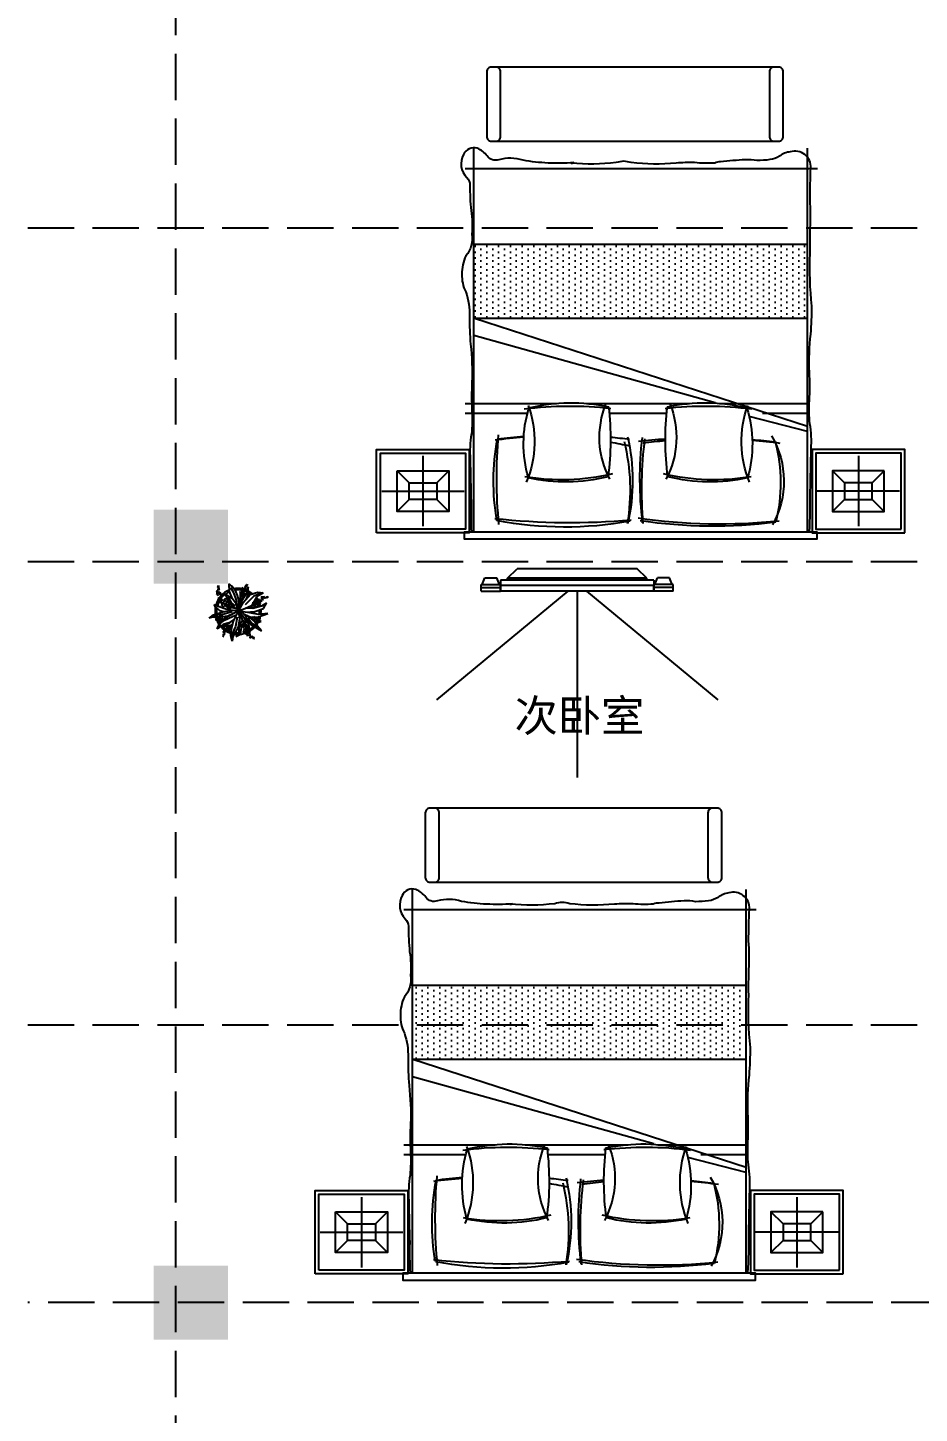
# Model space of a CAD drawing. Header units: millimetres. Extents: x -807114 to 146922, y -468455 to -61603.
# Drawn here: x -357422 to -352612, y -168994 to -161516 of the extents above; entities that cross this region are included whole.
import ezdxf

# ---------------------------------------------------------------- set-up
doc = ezdxf.new("R2010")
doc.units = ezdxf.units.MM
doc.header["$LTSCALE"] = 1000
doc.linetypes.add('DASH', pattern=[0.35, 0.25, -0.1])
for name, color, linetype in [('FF-FURN', 51, 'Continuous'), ('FF-PLANTS', 86, 'Continuous'), ('FF-文本文字', 50, 'Continuous'), ('P-活动家具', 134, 'Continuous'), ('建-轴', 1, 'Continuous')]:
    doc.layers.add(name, color=color, linetype=linetype)
doc.styles.add('Arial', font='arial.ttf')

# ---------------------------------------------------------------- blocks, each defined once
blk = doc.blocks.new('1800X2000床A')
at = {"linetype": 'Continuous'}
h = blk.add_hatch(dxfattribs=at)
h.set_pattern_fill('DOTS', color=57, scale=20, angle=90, style=0)
h.set_pattern_definition([(90, (-37064.08, -174013.955), (-31.75, 15.875), [0, -31.75])])
h.paths.add_polyline_path([(-900, -571.6), (-900, -171.6), (900, -171.6), (900, -571.6)])
for p, q in [((-900, 980), (-900, -1090.1)), ((900, 980), (900, -1090.1)), ((953.8, -980), (-946.7, -980))]:
    blk.add_line(p, q, dxfattribs=at)
at = {"color": 57, "linetype": 'Continuous'}
for p, q in [((900, 411.4), (-897.3, -171.6)), ((900, 438.2), (585.8, 356.9)), ((-946.7, 340.4), (-611.1, 340.4)), ((-169.7, 340.4), (140.3, 340.4)), ((656.5, 340.4), (900, 340.4)), ((-453.9, 289.6), (-946.7, 289.6)), ((402.8, 283.8), (-900, -78.9)), ((263.2, 289.6), (-292.6, 289.6)), ((900, 289.6), (424.5, 289.6)), ((900, -171.6), (-900, -171.6)), ((900, -571.6), (-900, -571.6))]:
    blk.add_line(p, q, dxfattribs=at)
at = {"color": 53, "linetype": 'Continuous'}
for points in [[(914.4, -522.6, 0.011501), (915.4, -658.1, -0.027887), (914.1, -811.9, 0.011645), (918.1, -983.7, -0.522577), (807.1, -1071, -0.144021), (749, -1047.2, 0.120265), (697.5, -1028.7, 0.023323), (627.9, -1023.4, -0.068959), (565.4, -1028.2, -0.011626), (430.6, -1016.8, -0.119793), (399.6, -1010.6, 0.046791), (290.8, -1012.6, -0.023628), (190.8, -1010.5, 0.055897), (-51.3, -1012.9, -0.053528), (-91.8, -1019.8, -0.053528), (-132.3, -1012.9, 0.055897), (-374.4, -1010.5, -0.187873), (-362, -1012.6, 0.036947), (-499.8, -1010.6, 0.036442), (-634.8, -1025.7, -0.141351), (-765.6, -1028.2, 0.342539), (-828.1, -1048.6, -0.123892), (-881.4, -1090, -0.37589), (-955.7, -1056.7, -0.329446), (-938.7, -931.9, 0.211134), (-921.8, -890.9, -0.024888), (-915.1, -753.9, 0.06219), (-910.4, -626.7, 0.218233), (-943, -510.5, -0.123513), (-964.3, -410.6, -0.129887), (-943.7, -314.7, 0.095063), (-923.8, -182.3, -0.016498), (-918.2, -32.3, 0.039412), (-910.4, 173.7, -0.025508), (-910.4, 327.9, 0.038458), (-913, 451.6, -0.058958), (-919.7, 588.7, -0.00267), (-914.9, 817.2, -0.013848), (-913.2, 980, -0.011292)], [(910.6, 980, -0.018567), (914.9, 761.8, -0.00267), (919.7, 533.2, -0.058958), (913, 396.2, 0.038458), (910.4, 272.5, -0.025508), (910.4, 118.3, 0.039412), (918.2, -87.7, -0.016498), (923.8, -237.7)], [(923.8, -237.7, 0.037552), (914.4, -522.6)]]:
    blk.add_lwpolyline(points, format="xyb", dxfattribs=at)
at = {"linetype": 'Continuous'}
blk.add_lwpolyline([(-950, 1020), (-950, 980), (950, 980), (950, 1020), (-950, 1020), (-950, 980)], dxfattribs=at)
at = {"color": 53, "linetype": 'Continuous'}
for centre, radius, start, end in [((443.9, 707.1), 1238, 170.14845, 190.63838), ((-407.9, -972.7), 1927.1, 79.52195, 101.00931), ((-1061.9, 702.8), 1018.5, 346.621, 13.23738), ((1936.5, 695.7), 1940.4, 173.02039, 186.64494), ((391.7, -1691.8), 2641.6, 82.66685, 98.5823), ((285.3, 706.9), 487.3, 329.87201, 28.93859), ((29.9, 505.6), 661.9, 163.92635, 197.14087), ((-404.9, -238.2), 948.7, 76.02967, 102.2512), ((-1667.9, 484.6), 1505.1, 353.15138, 7.55329), ((1638.5, 484.6), 1505.1, 172.44671, 186.84862), ((375.5, -238.2), 948.7, 77.7488, 103.97033), ((-59.2, 505.6), 661.9, 342.85913, 16.07365), ((-372, 3643.3), 3190, 262.78178, 265.34846), ((-472, 3643.3), 3190, 275.56203, 277.41037), ((393, 3966.4), 3498.4, 263.35369, 265.74417), ((293, 3966.4), 3498.4, 275.07117, 277.09886), ((-376.1, 1254.1), 970.4, 256.49859, 282.0521), ((346.7, 1254.1), 970.4, 257.9479, 283.50141)]:
    blk.add_arc(centre, radius, start, end, dxfattribs=at)
at = {"color": 59, "linetype": 'Continuous'}
for centre, radius, start, end in [((-379.1, -2731.9), 3663.7, 84.87604, 96.39087), ((1853.5, 686.6), 2630.3, 174.48255, 185.03645), ((-1148.5, 754.9), 1091.3, 346.13072, 9.52012), ((427.2, -2159.9), 3098.6, 84.05754, 98.1925), ((2200.9, 750.7), 2194.7, 175.17431, 187.14611), ((-109.7, 718.3), 864.5, 345.01444, 14.05404), ((-426.1, -501), 1200.4, 76.82021, 99.55338), ((-1146.4, 492.4), 573.1, 340.11607, 22.53742), ((259, 469.5), 481.3, 151.92007, 201.95242), ((396.7, -501), 1200.4, 80.44662, 103.17979), ((-288.4, 469.5), 481.3, 338.04758, 28.07993), ((1117, 492.4), 573.1, 157.46258, 199.88393), ((-461.2, 2818.8), 2357, 262.10686, 265.8698), ((-561.2, 2818.8), 2357, 279.7319, 282.30021), ((429.7, 3708.3), 3234.9, 262.61015, 264.74421), ((329.7, 3708.3), 3234.9, 274.8347, 277.49337), ((-382.6, 2242.4), 1941.4, 262.71281, 276.54095), ((353.3, 2242.4), 1941.4, 263.45905, 277.28719)]:
    blk.add_arc(centre, radius, start, end, dxfattribs=at)
blk = doc.blocks.new('4afafaf2f2')
at = {"color": 59, "linetype": 'Continuous'}
for p, q in [((2143430.6, -977614.7), (2143430.6, -977169.2)), ((2143620.6, -977392), (2143240.6, -977392))]:
    blk.add_line(p, q, dxfattribs=at)
at = {"color": 57, "linetype": 'Continuous'}
for p, q in [((2143385.6, -977317), (2143320.6, -977252)), ((2143475.6, -977317), (2143540.6, -977252)), ((2143385.6, -977467), (2143320.6, -977532)), ((2143475.6, -977467), (2143540.6, -977532))]:
    blk.add_line(p, q, dxfattribs=at)
for points in [[(2143225.6, -977622), (2143635.6, -977622), (2143635.6, -977162), (2143225.6, -977162)], [(2143475.6, -977467), (2143475.6, -977317), (2143385.6, -977317), (2143385.6, -977467)]]:
    blk.add_lwpolyline(points, close=True, dxfattribs=at)
at = {"layer": 'FF-FURN'}
for points in [[(2143205.6, -977642), (2143655.6, -977642), (2143655.6, -977142), (2143205.6, -977142)], [(2143540.6, -977532), (2143540.6, -977252), (2143320.6, -977252), (2143320.6, -977532)]]:
    blk.add_lwpolyline(points, close=True, dxfattribs=at)
blk = doc.blocks.new('角几A')
at = {"color": 0, "linetype": 'Continuous'}
blk.add_lwpolyline([(800, 278.1, 0.414214), (775, 303.1), (-775, 303.1, 0.414214), (-800, 278.1), (-800, -71.9, 0.414214), (-775, -96.9), (775, -96.9, 0.414214), (800, -71.9)], format="xyb", close=True, dxfattribs=at)
at = {"color": 57, "linetype": 'Continuous'}
for points in [[(-750, -96.9, 0.414214), (-725, -71.9), (-725, 278.1, 0.414214), (-750, 303.1)], [(750, 303.1, 0.414214), (725, 278.1), (725, -71.9, 0.414214), (750, -96.9)]]:
    blk.add_lwpolyline(points, format="xyb", dxfattribs=at)
blk = doc.blocks.new('A$C4E414838')
at = {"layer": 'P-活动家具'}
for p, q in [((-334.4, 50.6), (-269.7, 112.6)), ((-269.7, 112.6), (538.8, 112.6)), ((603.5, 50.6), (538.8, 112.6)), ((-513, -37.4), (-513, 7.6)), ((-513, 7.6), (-383, 7.6)), ((-505.8, 7.6), (-488.6, 52.6)), ((-488.6, 52.6), (-407.4, 52.6)), ((-390.1, 7.6), (-407.4, 52.6)), ((-383, 37.6), (652, 37.6)), ((-383, 37.6), (-383, -37.4)), ((-383, -37.4), (-383, 7.6)), ((-334.4, 50.6), (603.5, 50.6)), ((-334.4, 37.6), (-334.4, 50.6)), ((603.5, 37.6), (603.5, 50.6)), ((652, 37.6), (652, -37.4)), ((652, -37.4), (652, 7.6)), ((782, 7.6), (652, 7.6)), ((659.2, 7.6), (676.4, 52.6)), ((757.6, 52.6), (676.4, 52.6)), ((774.9, 7.6), (757.6, 52.6)), ((782, -37.4), (782, 7.6)), ((-513, -13.7), (-383, -13.7)), ((-513, -37.4), (-383, -37.4)), ((-383, -37.4), (652, -37.4)), ((782, -13.7), (652, -13.7)), ((782, -37.4), (652, -37.4))]:
    blk.add_line(p, q, dxfattribs=at)
at = {"layer": 'P-活动家具', "color": 250}
for p, q in [((-383, 0), (652, 0)), ((71.4, -37.4), (-813.4, -770.6)), ((134.5, -37.4), (134.5, -1295.7)), ((197.7, -37.4), (1082.5, -770.6))]:
    blk.add_line(p, q, dxfattribs=at)
blk = doc.blocks.new('A$C0744269B')
at = {"color": 0, "linetype": 'ByBlock', "extrusion": (0, 0, -1)}
for p, q in [((-390, 350), (-370, 351)), ((-373, 341), (-390, 350)), ((-371, 308), (-389, 311)), ((-389, 311), (-375, 299)), ((-375, 299), (-382, 290)), ((-382, 290), (-371, 293)), ((-378, 333), (-373, 341)), ((-369, 337), (-378, 333)), ((-371, 293), (-373, 280)), ((-373, 280), (-351, 291)), ((-371, 425), (-361, 428)), ((-354, 413), (-371, 425)), ((-370, 351), (-371, 362)), ((-371, 362), (-364, 353)), ((-370, 317), (-371, 308)), ((-349, 339), (-370, 323)), ((-370, 323), (-369, 337)), ((-365, 309), (-370, 317)), ((-361, 428), (-366, 433)), ((-366, 433), (-359, 432)), ((-365, 384), (-355, 387)), ((-348, 372), (-365, 384)), ((-357, 320), (-365, 309)), ((-364, 353), (-358, 364)), ((-355, 387), (-360, 392)), ((-360, 392), (-353, 391)), ((-359, 432), (-357, 447)), ((-358, 364), (-348, 342)), ((-357, 447), (-351, 433)), ((-350, 295), (-357, 320)), ((-353, 391), (-351, 406)), ((-351, 433), (-343, 436)), ((-337, 427), (-351, 413)), ((-351, 406), (-345, 392)), ((-343, 436), (-348, 429)), ((-348, 429), (-337, 427)), ((-335, 310), (-347, 307)), ((-347, 307), (-330, 291)), ((-345, 392), (-337, 395)), ((-332, 386), (-345, 372)), ((-337, 395), (-342, 388)), ((-342, 388), (-332, 386)), ((-331, 315), (-341, 319)), ((-341, 319), (-335, 310)), ((-324, 333), (-331, 315)), ((-326, 291), (-305, 306)), ((-321, 315), (-324, 333)), ((-312, 317), (-321, 315)), ((-307, 273), (-320, 271)), ((-320, 271), (-304, 254)), ((-320, 233), (-314, 249)), ((-318, 309), (-312, 317)), ((-305, 306), (-318, 309)), ((-314, 249), (-296, 222)), ((-303, 278), (-313, 283)), ((-313, 283), (-307, 273)), ((-295, 296), (-303, 278)), ((-300, 254), (-278, 267)), ((-293, 278), (-295, 296)), ((-284, 279), (-293, 278)), ((-291, 272), (-284, 279)), ((-278, 267), (-291, 272)), ((49, 329), (40, 345)), ((40, 345), (57, 335)), ((40, 325), (49, 329)), ((50, 322), (40, 325)), ((41, 311), (50, 322)), ((67, 312), (41, 311)), ((57, 335), (63, 344)), ((66, 271), (57, 288)), ((57, 288), (74, 277)), ((57, 267), (66, 271)), ((67, 264), (57, 267)), ((58, 254), (67, 264)), ((85, 254), (58, 254)), ((68, 398), (60, 397)), ((60, 397), (68, 393)), ((68, 393), (60, 387)), ((60, 387), (77, 381)), ((63, 344), (63, 332)), ((63, 332), (75, 338)), ((75, 401), (67, 412)), ((67, 412), (68, 398)), ((75, 338), (71, 314)), ((74, 277), (80, 286)), ((81, 405), (75, 401)), ((77, 317), (76, 292)), ((88, 309), (77, 317)), ((79, 398), (81, 405)), ((89, 400), (79, 398)), ((79, 290), (105, 284)), ((80, 383), (89, 400)), ((80, 286), (80, 275)), ((80, 275), (92, 280)), ((84, 353), (83, 335)), ((92, 348), (84, 353)), ((85, 333), (105, 329)), ((96, 382), (88, 387)), ((88, 387), (89, 369)), ((90, 320), (88, 309)), ((92, 280), (88, 256)), ((94, 310), (90, 320)), ((91, 367), (111, 364)), ((94, 356), (92, 348)), ((97, 348), (94, 356)), ((113, 317), (94, 310)), ((97, 391), (96, 382)), ((101, 383), (97, 391)), ((111, 353), (97, 348)), ((99, 296), (109, 297)), ((105, 284), (99, 296)), ((105, 329), (100, 338)), ((100, 338), (107, 338)), ((115, 390), (101, 383)), ((101, 302), (113, 317)), ((109, 297), (101, 302)), ((102, 342), (111, 353)), ((107, 338), (102, 342)), ((105, 373), (113, 374)), ((111, 364), (105, 373)), ((107, 378), (115, 390)), ((113, 374), (107, 378)), ((121, 408), (112, 413)), ((112, 413), (113, 395)), ((116, 393), (135, 390)), ((123, 424), (119, 439)), ((119, 439), (126, 436)), ((122, 416), (121, 408)), ((126, 409), (122, 416)), ((139, 423), (124, 422)), ((126, 436), (127, 442)), ((139, 415), (126, 409)), ((127, 442), (130, 437)), ((130, 437), (139, 444)), ((130, 399), (137, 400)), ((135, 390), (130, 399)), ((131, 403), (139, 415)), ((137, 400), (131, 403)), ((141, 431), (134, 429)), ((134, 429), (139, 423)), ((139, 444), (135, 433)), ((135, 433), (141, 431)), ((142, 450), (138, 465)), ((138, 465), (145, 461)), ((158, 448), (143, 448)), ((145, 461), (146, 467)), ((146, 467), (149, 463)), ((149, 463), (158, 470)), ((160, 456), (153, 455)), ((153, 455), (158, 448)), ((158, 470), (154, 459)), ((154, 459), (160, 456)), ((407, 242), (400, 246)), ((400, 246), (404, 239)), ((415, 255), (407, 242)), ((415, 241), (415, 255)), ((437, 243), (433, 250)), ((433, 250), (440, 247)), ((440, 247), (444, 261)), ((444, 261), (447, 247)), ((447, 247), (456, 248)), ((456, 248), (450, 242)), ((467, 233), (473, 247)), ((473, 247), (477, 240)), ((477, 240), (480, 245)), ((480, 245), (481, 239)), ((497, 243), (503, 257)), ((503, 257), (507, 250)), ((507, 250), (511, 255)), ((511, 255), (511, 249)), ((511, 249), (522, 250)), ((522, 250), (512, 243)), ((-354, 224), (-328, 229)), ((-330, 216), (-354, 224)), ((-335, 205), (-330, 216)), ((-323, 211), (-335, 205)), ((-328, 229), (-331, 244)), ((-331, 244), (-320, 233)), ((-297, 172), (-325, 156)), ((-325, 156), (-291, 156)), ((-322, 194), (-323, 211)), ((-298, 218), (-322, 194)), ((-290, 180), (-306, 185)), ((-306, 185), (-297, 172)), ((-261, 133), (-302, 115)), ((-302, 115), (-282, 105)), ((-282, 105), (-294, 94)), ((-294, 94), (-278, 94)), ((-255, 178), (-292, 203)), ((-292, 203), (-290, 180)), ((-291, 156), (-291, 137)), ((-291, 137), (-281, 153)), ((-281, 153), (-268, 134)), ((-278, 94), (-280, 62)), ((-280, 62), (-261, 91)), ((-268, 134), (-253, 172)), ((-261, 91), (-245, 81)), ((-231, 99), (-255, 133)), ((-245, 81), (-253, 99)), ((-253, 99), (-231, 99)), ((-229, 203), (-251, 207)), ((-251, 207), (-234, 169)), ((-212, 137), (-240, 121)), ((-240, 121), (-207, 121)), ((-220, 209), (-234, 222)), ((-234, 222), (-229, 203)), ((-228, 167), (-185, 177)), ((-205, 146), (-221, 151)), ((-221, 151), (-212, 137)), ((-196, 233), (-220, 209)), ((-170, 144), (-207, 168)), ((-207, 168), (-205, 146)), ((-207, 121), (-206, 102)), ((-206, 102), (-196, 118)), ((-204, 202), (-196, 233)), ((-188, 199), (-204, 202)), ((-203, 191), (-188, 199)), ((-185, 177), (-203, 191)), ((-196, 118), (-183, 100)), ((-183, 100), (-168, 138)), ((-154, 111), (-176, 115)), ((-176, 115), (-159, 77)), ((-145, 117), (-159, 130)), ((-159, 130), (-154, 111)), ((-153, 75), (-110, 85)), ((-142, 119), (-145, 117)), ((-128, 99), (-123, 101)), ((-110, 85), (-128, 99)), ((252, 104), (225, 84)), ((225, 84), (242, 79)), ((242, 79), (234, 69)), ((234, 69), (246, 72)), ((266, 141), (242, 137)), ((242, 137), (266, 128)), ((246, 72), (250, 48)), ((250, 48), (259, 72)), ((281, 83), (257, 104)), ((259, 72), (273, 67)), ((266, 128), (261, 114)), ((261, 114), (273, 123)), ((274, 145), (264, 153)), ((264, 153), (266, 141)), ((264, 79), (281, 83)), ((273, 67), (264, 79)), ((273, 123), (277, 106)), ((279, 162), (274, 145)), ((277, 106), (299, 129)), ((298, 134), (279, 162)), ((310, 118), (282, 98)), ((282, 98), (299, 94)), ((299, 94), (292, 84)), ((292, 84), (304, 86)), ((311, 160), (297, 157)), ((297, 157), (310, 151)), ((310, 151), (298, 139)), ((298, 139), (329, 132)), ((304, 86), (308, 62)), ((322, 166), (306, 185)), ((306, 185), (311, 160)), ((308, 62), (317, 86)), ((338, 97), (315, 119)), ((317, 86), (331, 81)), ((331, 174), (322, 166)), ((322, 93), (338, 97)), ((331, 81), (322, 93)), ((330, 162), (331, 174)), ((347, 167), (330, 162)), ((333, 135), (347, 167)), ((335, 188), (348, 191)), ((357, 173), (335, 188)), ((348, 191), (342, 199)), ((342, 199), (351, 197)), ((351, 197), (354, 216)), ((368, 171), (353, 152)), ((354, 216), (362, 198)), ((354, 148), (372, 129)), ((378, 189), (361, 172)), ((362, 198), (372, 201)), ((372, 201), (365, 192)), ((365, 192), (378, 189)), ((372, 159), (368, 171)), ((381, 167), (372, 159)), ((372, 129), (374, 142)), ((374, 142), (382, 137)), ((378, 156), (381, 167)), ((397, 151), (378, 156)), ((379, 146), (397, 151)), ((382, 137), (379, 146)), ((395, 197), (383, 183)), ((384, 180), (397, 165)), ((404, 239), (394, 238)), ((394, 238), (405, 224)), ((398, 188), (395, 197)), ((397, 165), (399, 175)), ((404, 194), (398, 188)), ((399, 175), (405, 171)), ((402, 186), (404, 194)), ((417, 182), (402, 186)), ((403, 178), (417, 182)), ((405, 171), (403, 178)), ((408, 224), (426, 232)), ((417, 223), (408, 207)), ((409, 204), (423, 191)), ((422, 241), (415, 241)), ((417, 236), (422, 241)), ((426, 232), (417, 236)), ((421, 214), (417, 223)), ((427, 220), (421, 214)), ((423, 191), (423, 201)), ((423, 201), (430, 198)), ((426, 212), (427, 220)), ((441, 209), (426, 212)), ((427, 242), (437, 243)), ((441, 229), (427, 242)), ((427, 204), (441, 209)), ((430, 198), (427, 204)), ((459, 239), (444, 228)), ((450, 242), (459, 239)), ((479, 222), (467, 230)), ((486, 227), (479, 230)), ((479, 230), (479, 222)), ((481, 239), (492, 240)), ((492, 240), (482, 233)), ((482, 233), (486, 227)), ((510, 232), (497, 240)), ((516, 237), (510, 240)), ((510, 240), (510, 232)), ((512, 243), (516, 237)), ((-384, -132), (-412, -148)), ((-412, -148), (-378, -148)), ((-377, -124), (-393, -119)), ((-393, -119), (-384, -132)), ((-342, -126), (-379, -101)), ((-379, -101), (-377, -124)), ((-378, -148), (-378, -167)), ((-378, -167), (-368, -151)), ((-368, -151), (-355, -170)), ((-355, -170), (-339, -131)), ((-307, -147), (-348, -165)), ((-348, -165), (-327, -175)), ((-327, -175), (-340, -186)), ((-340, -186), (-324, -186)), ((-316, -101), (-338, -97)), ((-338, -97), (-321, -135)), ((-324, -186), (-325, -218)), ((-325, -218), (-307, -190)), ((-306, -95), (-320, -82)), ((-320, -82), (-316, -101)), ((-315, -136), (-272, -127)), ((-307, -190), (-291, -199)), ((-283, -71), (-306, -95)), ((-277, -181), (-301, -148)), ((-299, -182), (-277, -181)), ((-291, -199), (-299, -182)), ((-291, -102), (-283, -71)), ((-275, -105), (-291, -102)), ((-290, -113), (-275, -105)), ((-272, -127), (-290, -113)), ((36, -196), (54, -195)), ((59, -221), (36, -196)), ((54, -195), (48, -184)), ((48, -184), (60, -189)), ((54, -252), (63, -229)), ((60, -189), (69, -166)), ((63, -229), (67, -255)), ((91, -207), (64, -223)), ((69, -166), (72, -192)), ((72, -192), (87, -190)), ((87, -190), (75, -200)), ((75, -200), (91, -207)), ((79, -230), (93, -227)), ((92, -236), (79, -230)), ((82, -260), (92, -236)), ((93, -227), (84, -213)), ((84, -213), (116, -213)), ((110, -242), (109, -255)), ((125, -251), (110, -242)), ((119, -217), (125, -251)), ((258, -117), (242, -111)), ((242, -111), (248, -142)), ((253, -144), (287, -144)), ((266, -114), (258, -102)), ((258, -102), (258, -117)), ((288, -100), (266, -114)), ((300, -138), (272, -158)), ((272, -158), (289, -162)), ((276, -131), (288, -127)), ((287, -144), (276, -131)), ((277, -122), (288, -100)), ((288, -127), (277, -122)), ((289, -162), (282, -172)), ((282, -172), (294, -170)), ((294, -170), (298, -194)), ((298, -194), (307, -170)), ((328, -159), (305, -137)), ((307, -170), (321, -174)), ((312, -162), (328, -159)), ((321, -174), (312, -162)), ((333, -119), (317, -112)), ((317, -112), (323, -143)), ((328, -146), (362, -146)), ((341, -116), (333, -104)), ((333, -104), (333, -119)), ((363, -102), (341, -116)), ((372, -150), (347, -171)), ((347, -175), (363, -206)), ((351, -132), (363, -129)), ((362, -146), (351, -132)), ((352, -124), (363, -102)), ((363, -129), (352, -124)), ((363, -206), (370, -190)), ((370, -190), (379, -199)), ((373, -168), (372, -150)), ((386, -160), (373, -168)), ((379, -199), (378, -186)), ((378, -186), (402, -186)), ((380, -173), (386, -160)), ((402, -186), (380, -173)), ((-262, -425), (-278, -429)), ((-278, -429), (-271, -434)), ((-271, -434), (-276, -437)), ((-276, -437), (-271, -438)), ((-259, -368), (-273, -370)), ((-273, -370), (-259, -376)), ((-271, -438), (-273, -449)), ((-273, -449), (-265, -440)), ((-265, -440), (-260, -445)), ((-263, -342), (-249, -337)), ((-249, -344), (-263, -342)), ((-248, -397), (-263, -401)), ((-263, -401), (-257, -406)), ((-259, -376), (-262, -384)), ((-262, -384), (-255, -379)), ((-257, -406), (-262, -409)), ((-262, -409), (-256, -410)), ((-260, -445), (-262, -438)), ((-262, -438), (-254, -439)), ((-254, -366), (-260, -361)), ((-260, -361), (-259, -368)), ((-254, -439), (-260, -426)), ((-256, -410), (-259, -421)), ((-259, -421), (-251, -412)), ((-255, -379), (-253, -388)), ((-252, -356), (-254, -366)), ((-253, -388), (-240, -375)), ((-249, -337), (-252, -329)), ((-252, -329), (-245, -334)), ((-240, -372), (-252, -356)), ((-251, -412), (-246, -416)), ((-250, -351), (-249, -344)), ((-244, -347), (-250, -351)), ((-246, -416), (-247, -410)), ((-247, -410), (-240, -411)), ((-240, -411), (-246, -398)), ((-245, -334), (-243, -324)), ((-241, -356), (-244, -347)), ((-243, -324), (-230, -337)), ((-230, -340), (-241, -356)), ((-225, -317), (-238, -319)), ((-238, -319), (-225, -325)), ((-231, -349), (-214, -342)), ((-223, -355), (-231, -349)), ((-230, -360), (-223, -355)), ((-221, -360), (-230, -360)), ((-225, -325), (-228, -333)), ((-228, -333), (-221, -328)), ((-220, -315), (-226, -310)), ((-226, -310), (-225, -317)), ((-221, -328), (-219, -337)), ((-221, -374), (-221, -360)), ((-214, -362), (-221, -374)), ((-217, -305), (-220, -315)), ((-219, -337), (-206, -324)), ((-206, -321), (-217, -305)), ((-196, -288), (-215, -288)), ((-215, -288), (-198, -298)), ((-208, -366), (-214, -362)), ((-212, -343), (-200, -360)), ((-200, -360), (-210, -359)), ((-210, -359), (-208, -366)), ((-198, -298), (-203, -308)), ((-203, -308), (-193, -303)), ((-190, -286), (-196, -279)), ((-196, -279), (-196, -288)), ((-193, -303), (-192, -316)), ((-192, -316), (-173, -301)), ((-184, -273), (-190, -286)), ((-173, -297), (-184, -273)), ((-173, -308), (-151, -296)), ((-161, -314), (-173, -308)), ((-170, -321), (-161, -314)), ((-159, -320), (-170, -321)), ((-157, -340), (-159, -320)), ((-157, -266), (-135, -254)), ((-145, -272), (-157, -266)), ((-149, -323), (-157, -340)), ((-154, -279), (-145, -272)), ((-143, -278), (-154, -279)), ((-141, -327), (-149, -323)), ((-148, -298), (-131, -318)), ((-131, -318), (-145, -318)), ((-145, -318), (-141, -327)), ((-141, -298), (-143, -278)), ((-133, -281), (-141, -298)), ((-124, -285), (-133, -281)), ((-132, -256), (-115, -276)), ((-115, -276), (-128, -276)), ((-128, -276), (-124, -285)), ((31, -259), (48, -258)), ((53, -284), (31, -259)), ((48, -258), (43, -247)), ((43, -247), (54, -252)), ((86, -270), (58, -286)), ((67, -255), (81, -253)), ((81, -253), (70, -263)), ((70, -263), (86, -270)), ((102, -245), (82, -260)), ((106, -310), (83, -284)), ((83, -284), (101, -284)), ((84, -345), (99, -342)), ((98, -351), (84, -345)), ((88, -375), (98, -351)), ((107, -360), (88, -375)), ((99, -342), (89, -328)), ((89, -328), (121, -328)), ((101, -284), (95, -272)), ((95, -272), (107, -277)), ((109, -255), (102, -245)), ((107, -277), (116, -255)), ((114, -370), (107, -360)), ((138, -296), (111, -312)), ((116, -357), (114, -370)), ((116, -255), (119, -280)), ((131, -365), (116, -357)), ((140, -374), (116, -383)), ((116, -383), (127, -390)), ((119, -280), (134, -279)), ((127, -390), (120, -396)), ((120, -396), (129, -396)), ((134, -279), (122, -288)), ((122, -288), (138, -296)), ((146, -337), (124, -314)), ((124, -332), (131, -365)), ((125, -309), (145, -281)), ((129, -396), (128, -415)), ((128, -415), (139, -399)), ((139, -399), (149, -405)), ((157, -394), (144, -374)), ((149, -405), (144, -394)), ((144, -394), (157, -394)), ((145, -281), (149, -298)), ((162, -408), (145, -419)), ((145, -419), (154, -422)), ((150, -320), (146, -337)), ((149, -298), (159, -290)), ((154, -422), (149, -427)), ((149, -427), (156, -427)), ((162, -329), (150, -320)), ((156, -427), (157, -441)), ((159, -290), (157, -302)), ((157, -302), (181, -306)), ((181, -306), (157, -315)), ((157, -315), (162, -329)), ((157, -441), (164, -427)), ((171, -405), (164, -389)), ((164, -427), (172, -431)), ((165, -386), (181, -375)), ((177, -422), (165, -408)), ((167, -423), (177, -422)), ((172, -431), (167, -423)), ((176, -397), (171, -405)), ((181, -404), (176, -397)), ((181, -375), (180, -385)), ((180, -385), (187, -382)), ((196, -395), (181, -396)), ((181, -396), (181, -404)), ((187, -382), (184, -388)), ((184, -388), (196, -395)), ((210, -446), (193, -456)), ((193, -456), (203, -460)), ((203, -460), (198, -465)), ((198, -465), (205, -464)), ((205, -464), (206, -478)), ((206, -478), (213, -465)), ((225, -460), (213, -446)), ((213, -465), (220, -468)), ((216, -461), (225, -460)), ((220, -468), (216, -461)), ((249, -448), (235, -453)), ((235, -456), (237, -471)), ((237, -471), (243, -465)), ((243, -465), (245, -470)), ((245, -470), (247, -465)), ((247, -456), (249, -448)), ((254, -454), (247, -456)), ((247, -465), (257, -468)), ((249, -459), (254, -454)), ((257, -468), (249, -459)), ((262, -472), (265, -487)), ((276, -464), (263, -470)), ((265, -487), (270, -481)), ((270, -481), (273, -486)), ((273, -486), (274, -481)), ((274, -481), (285, -484)), ((275, -472), (276, -464)), ((281, -471), (275, -472)), ((277, -475), (281, -471)), ((285, -484), (277, -475))]:
    blk.add_line(p, q, dxfattribs=at)
at = {"color": 0, "extrusion": (0, 0, -1)}
for p, q in [((-142, 112), (-227, 297)), ((-227, 297), (-99, 210)), ((-158, 344), (-165, 480)), ((-102, 215), (-158, 344)), ((31, 343), (28, 242)), ((56, 241), (31, 343)), ((135, 306), (54, 174)), ((87, 157), (207, 289)), ((169, 427), (135, 306)), ((140, 215), (180, 309)), ((180, 309), (169, 427)), ((207, 289), (342, 333)), ((325, 254), (231, 93)), ((436, 318), (325, 254)), ((342, 333), (436, 318)), ((-405, 75), (-428, 113)), ((-428, 113), (-354, 83)), ((-326, 4), (-405, 75)), ((-354, 83), (-222, 38)), ((-260, -17), (-326, 4)), ((-290, -21), (-160, 10)), ((-152, 31), (-239, 100)), ((-239, 100), (-139, 64)), ((-222, 38), (-109, 12)), ((0, 0), (-184, -88)), ((-160, 10), (-79, 13)), ((-137, 16), (-152, 31)), ((3, 17), (-142, 112)), ((-139, 64), (-41, 52)), ((-40, 125), (-102, 215)), ((-85, -178), (0, 0)), ((-79, 13), (0, 0)), ((0, 0), (-40, 125)), ((0, 0), (87, 157)), ((112, 38), (0, 0)), ((198, -30), (0, 0)), ((0, 0), (62, -139)), ((66, -19), (0, 0)), ((0, 0), (20, -147)), ((28, 242), (11, 169)), ((54, 174), (24, 72)), ((25, 73), (56, 241)), ((231, 93), (112, 38)), ((255, 45), (142, 52)), ((408, 83), (255, 45)), ((289, -9), (440, 45)), ((496, 139), (408, 83)), ((440, 45), (496, 139)), ((-512, -123), (-440, -66)), ((-455, -108), (-512, -123)), ((-322, -110), (-455, -108)), ((-440, -66), (-290, -21)), ((-375, -314), (-323, -195)), ((-323, -195), (-244, -128)), ((-184, -88), (-322, -110)), ((-166, -228), (-288, -263)), ((-244, -128), (-57, -27)), ((-96, -160), (-166, -228)), ((-159, -261), (-108, -238)), ((-119, -316), (-85, -178)), ((20, -147), (-6, -285)), ((5, -229), (5, -395)), ((53, -292), (19, -154)), ((62, -139), (157, -270)), ((138, -98), (66, -19)), ((102, -53), (221, -110)), ((128, -22), (289, -9)), ((187, -266), (138, -98)), ((289, -182), (150, -76)), ((153, -141), (222, -243)), ((353, -59), (198, -30)), ((221, -110), (355, -101)), ((222, -243), (404, -348)), ((331, -262), (289, -182)), ((515, -41), (353, -59)), ((355, -101), (515, -41)), ((-288, -263), (-159, -261)), ((-133, -437), (-119, -316)), ((-112, -529), (-133, -437)), ((-98, -451), (-112, -529)), ((-6, -285), (-98, -451)), ((5, -395), (-43, -447)), ((-43, -447), (36, -405)), ((36, -405), (53, -292)), ((157, -270), (204, -441)), ((204, -441), (187, -266)), ((404, -348), (331, -262))]:
    blk.add_line(p, q, dxfattribs=at)
at = {"color": 250, "extrusion": (0, 0, -1)}
for p, q in [((-122, 146), (-182, 246)), ((-80, 318), (-134, 408)), ((-38, 207), (-80, 318)), ((269, 264), (120, 108)), ((396, 311), (269, 264)), ((-59, 90), (-122, 146)), ((-14, 88), (-38, 207)), ((-397, -80), (-455, -91)), ((-251, -53), (-397, -80)), ((-375, -314), (-314, -215)), ((-271, -235), (-375, -314)), ((-314, -215), (-245, -159)), ((-170, -208), (-271, -235)), ((-112, -17), (-251, -53)), ((-82, -152), (-170, -208)), ((-106, -94), (-49, -73)), ((-23, -110), (-49, -271)), ((35, -29), (87, -103)), ((87, -103), (143, -215)), ((168, -119), (236, -216)), ((236, -216), (327, -283)), ((-112, -399), (-118, -457)), ((-49, -271), (-112, -399))]:
    blk.add_line(p, q, dxfattribs=at)
at = {"color": 250, "linetype": 'ByBlock', "extrusion": (0, 0, -1)}
blk.add_line((-245, -159), (-106, -94), dxfattribs=at)
at = {"color": 250, "linetype": 'ByBlock'}
for centre, major_axis, start_param, end_param in [((-7, -7), (386, 124), 1.654863, 2.552642), ((-7, -7), (359, 115), 1.660921, 2.566933), ((-7, -7), (385, 125), 0.846774, 1.438868), ((-7, -7), (359, 115), 0.865416, 1.40833), ((-7, -7), (267, 267), 0.151631, 0.281239), ((-7, -7), (286, 286), 0.080212, 0.299878), ((-7, -7), (286, 286), 2.150878, 2.47792), ((-7, -7), (267, 267), 2.190322, 2.486133), ((-7, -7), (267, 267), 5.723865, 6.103747), ((-7, -7), (286, 286), 5.70879, 6.146281), ((-7, -7), (267, 267), 5.397197, 5.538305), ((-7, -7), (286, 286), 5.391682, 5.579551), ((-7, -7), (286, 286), 2.610321, 2.968412), ((-7, -7), (267, 267), 2.635733, 2.906746), ((-7, -7), (267, 267), 4.928983, 5.22161), ((-7, -7), (286, 286), 4.881681, 5.305549), ((-7, -7), (385, 126), 3.536726, 4.095681), ((-7, -7), (360, 114), 3.542796, 4.065428), ((-7, -7), (286, 286), 3.759892, 3.90211), ((-7, -7), (267, 267), 3.794436, 3.938848), ((-7, -7), (286, 286), 3.972707, 4.400456), ((12, -1), (267, 267), 4.101574, 4.41923), ((-7, -7), (286, 286), 4.447205, 4.741499), ((-7, -7), (267, 267), 4.515141, 4.708751)]:
    blk.add_ellipse(centre, major_axis=major_axis, ratio=1, start_param=start_param, end_param=end_param, dxfattribs=at)
at = {"color": 0}
blk.add_ellipse((-440, 118), major_axis=(-140, 435), ratio=0.990582, start_param=4.181898, end_param=5.319375, dxfattribs=at)

msp = doc.modelspace()

# ---------------------------------------------------------------- hatches: boundary and pattern name
h = msp.add_hatch(color=251)
h.dxf.hatch_style = 1
h.paths.add_polyline_path([(-356742.5, -164116.4), (-356342.5, -164116.4), (-356342.5, -164516.4), (-356742.5, -164516.4)])
h = msp.add_hatch(color=251)
h.dxf.hatch_style = 1
h.paths.add_polyline_path([(-356742.5, -168196.4), (-356342.5, -168196.4), (-356342.5, -168596.4), (-356742.5, -168596.4)])

# ---------------------------------------------------------------- linework, layer by layer
at = {"layer": '建-轴', "linetype": 'DASH'}
for p, q in [((-356622.5, -174156.4), (-356622.5, -159596.4)), ((-357422.5, -162596.4), (-345722.4, -162596.4)), ((-357422.5, -164396.4), (-343062.5, -164396.4)), ((-357422.5, -166896.4), (-343062.5, -166896.4)), ((-343062.5, -168396.4), (-357422.5, -168396.4))]:
    msp.add_line(p, q, dxfattribs=at)

# ---------------------------------------------------------------- block references
at = {"xscale": -1, "rotation": 270}
for p in [(622102.4, -2307447.1), (621770.9, -2311447.1)]:
    msp.add_blockref('4afafaf2f2', p, dxfattribs=at)
at = {"rotation": 90.00000000000018}
for p in [(-1330332.3, -2307447.1), (-1330663.8, -2311447.1)]:
    msp.add_blockref('4afafaf2f2', p, dxfattribs=at)
at = {"layer": 'FF-FURN'}
for p in [(-354145.5, -162031), (-354477, -166031)]:
    msp.add_blockref('角几A', p, dxfattribs=at)
at = {"layer": 'FF-FURN', "xscale": -1, "rotation": 180}
for p in [(-354115, -163256.4), (-354446.5, -167256.4)]:
    msp.add_blockref('1800X2000床A', p, dxfattribs=at)
at = {"layer": 'FF-PLANTS', "xscale": 0.3067089731235997, "yscale": 0.3067089731235997, "zscale": 0.3067089731235997}
msp.add_blockref('A$C0744269B', (-356285.5, -164663.7), dxfattribs=at)
at = {"layer": 'P-活动家具', "xscale": -0.8, "yscale": 0.8, "zscale": 0.8}
msp.add_blockref('A$C4E414838', (-354350.1, -164526.5), dxfattribs=at)

# ---------------------------------------------------------------- texts
at = {"layer": 'FF-文本文字', "style": 'Arial'}
msp.add_text(' 次卧室', height=171.07, dxfattribs=at).set_placement((-354862.1, -165313.8))

doc.saveas('drawing.dxf')
